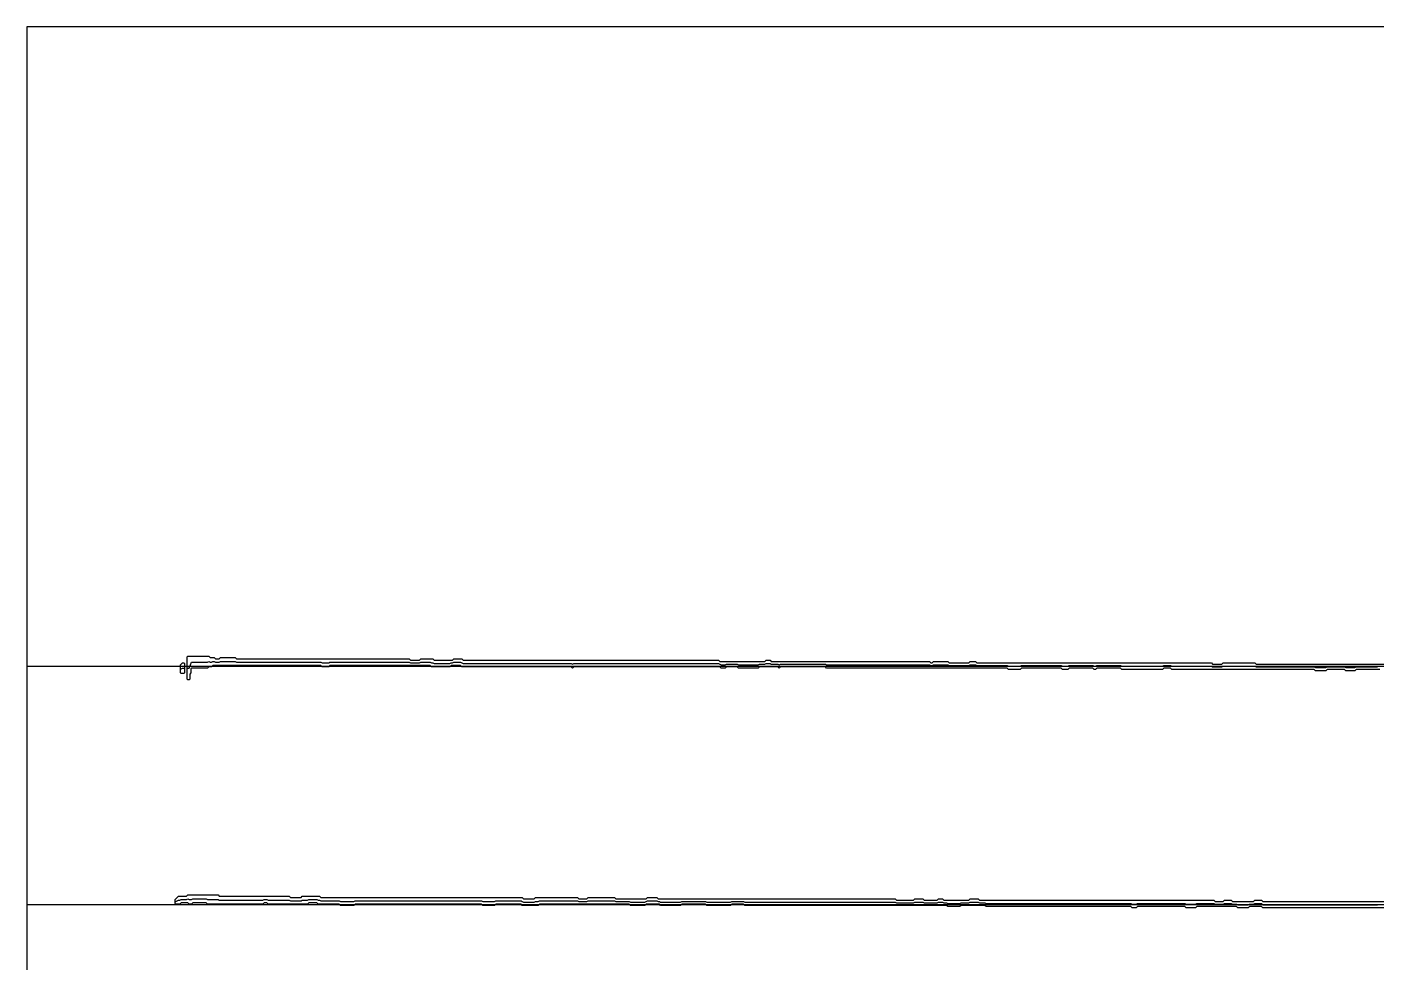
# Model space of a CAD drawing. Extents: x 0 to 57.2, y 0 to 39.6.
# Drawn here: x 0 to 28.58, y 19.8 to 39.6 of the extents above; entities that cross this region are included whole.
import ezdxf

# ---------------------------------------------------------------- set-up
doc = ezdxf.new("R2010")
doc.units = 13
for name, color, linetype in [('DESIGN_SCAN_PATH', 5, 'Continuous'), ('SEM_FRAME', 8, 'Continuous'), ('SEM_OBSERVED_CENTERLINES', 3, 'Continuous'), ('SEM_OBSERVED_CONTOURS', 2, 'Continuous')]:
    doc.layers.add(name, color=color, linetype=linetype)

msp = doc.modelspace()

# ---------------------------------------------------------------- linework, layer by layer
at = {"layer": 'DESIGN_SCAN_PATH'}
for points in [[(0, 26.06794), (50, 26.06794)], [(50, 21.01623), (0, 21.01623)]]:
    msp.add_lwpolyline(points, dxfattribs=at)
at = {"layer": 'SEM_FRAME'}
msp.add_lwpolyline([(0, 0), (57.15968, 0), (57.15968, 39.60429), (0, 39.60429)], close=True, dxfattribs=at)
at = {"layer": 'SEM_OBSERVED_CENTERLINES'}
for points in [[(3.26547, 26.01212), (3.29338, 26.026075), (3.32129, 26.026075)], [(3.40502, 26.026075), (3.43293, 26.026075), (3.46084, 26.09585), (3.48875, 26.15167), (3.51666, 26.15167), (3.54457, 26.15167), (3.57248, 26.15167), (3.60039, 26.15167), (3.6283, 26.15167), (3.65621, 26.15167), (3.68412, 26.15167), (3.71203, 26.15167), (3.73994, 26.15167), (3.76785, 26.15167), (3.79576, 26.15167), (3.82367, 26.15167), (3.85158, 26.165625), (3.87949, 26.15167), (3.9074, 26.15167), (3.93531, 26.165625), (3.96322, 26.165625), (3.99113, 26.15167), (4.01904, 26.15167), (4.04695, 26.15167), (4.07486, 26.15167), (4.10277, 26.165625), (4.13068, 26.165625), (4.15859, 26.165625), (4.1865, 26.165625), (4.21441, 26.165625), (4.24232, 26.165625), (4.27023, 26.165625), (4.29814, 26.165625), (4.32605, 26.165625), (4.35396, 26.165625), (4.38187, 26.165625), (4.40978, 26.165625), (4.43769, 26.15167), (4.4656, 26.15167), (4.49351, 26.15167), (4.52142, 26.15167), (4.54933, 26.15167), (4.57724, 26.15167), (4.60515, 26.15167), (4.63306, 26.15167), (4.66097, 26.15167), (4.68888, 26.15167), (4.71679, 26.15167), (4.7447, 26.15167), (4.77261, 26.15167), (4.80052, 26.15167), (4.82843, 26.15167), (4.85634, 26.15167), (4.88425, 26.15167), (4.91216, 26.15167), (4.94007, 26.15167), (4.96798, 26.15167), (4.99589, 26.15167), (5.0238, 26.15167), (5.05171, 26.15167), (5.07962, 26.15167), (5.10753, 26.15167), (5.13544, 26.15167), (5.16335, 26.15167), (5.19126, 26.15167), (5.21917, 26.15167), (5.24708, 26.15167), (5.27499, 26.15167), (5.3029, 26.15167), (5.33081, 26.15167), (5.35872, 26.15167), (5.38663, 26.15167), (5.41454, 26.15167), (5.44245, 26.15167), (5.47036, 26.15167), (5.49827, 26.15167), (5.52618, 26.15167), (5.55409, 26.15167), (5.582, 26.15167), (5.60991, 26.15167), (5.63782, 26.15167), (5.66573, 26.15167), (5.69364, 26.15167), (5.72155, 26.15167), (5.74946, 26.15167), (5.77737, 26.15167), (5.80528, 26.15167), (5.83319, 26.15167), (5.8611, 26.15167), (5.88901, 26.15167), (5.91692, 26.15167), (5.94483, 26.15167), (5.97274, 26.15167), (6.00065, 26.15167), (6.02856, 26.15167), (6.05647, 26.15167), (6.08438, 26.15167), (6.11229, 26.15167), (6.1402, 26.15167), (6.16811, 26.15167), (6.19602, 26.15167), (6.22393, 26.15167), (6.25184, 26.137715), (6.27975, 26.137715), (6.30766, 26.137715), (6.33557, 26.137715), (6.36348, 26.137715), (6.39139, 26.137715), (6.4193, 26.15167), (6.44721, 26.15167), (6.47512, 26.15167), (6.50303, 26.15167), (6.53094, 26.15167), (6.55885, 26.15167), (6.58676, 26.15167), (6.61467, 26.15167), (6.64258, 26.15167), (6.67049, 26.15167), (6.6984, 26.15167), (6.72631, 26.15167), (6.75422, 26.15167), (6.78213, 26.15167), (6.81004, 26.15167), (6.83795, 26.15167), (6.86586, 26.15167), (6.89377, 26.15167), (6.92168, 26.15167), (6.94959, 26.15167), (6.9775, 26.15167), (7.00541, 26.15167), (7.03332, 26.15167), (7.06123, 26.15167), (7.08914, 26.15167), (7.11705, 26.15167), (7.14496, 26.15167), (7.17287, 26.15167), (7.20078, 26.15167), (7.22869, 26.15167), (7.2566, 26.15167), (7.28451, 26.15167), (7.31242, 26.15167), (7.34033, 26.15167), (7.36824, 26.15167), (7.39615, 26.15167), (7.42406, 26.15167), (7.45197, 26.15167), (7.47988, 26.15167), (7.50779, 26.15167), (7.5357, 26.15167), (7.56361, 26.15167), (7.59152, 26.15167), (7.61943, 26.15167), (7.64734, 26.15167), (7.67525, 26.15167), (7.70316, 26.15167), (7.73107, 26.15167), (7.75898, 26.15167), (7.78689, 26.15167), (7.8148, 26.15167), (7.84271, 26.15167), (7.87062, 26.15167), (7.89853, 26.15167), (7.92644, 26.15167), (7.95435, 26.15167), (7.98226, 26.15167), (8.01017, 26.15167), (8.03808, 26.15167), (8.06599, 26.15167), (8.0939, 26.15167), (8.12181, 26.137715), (8.14972, 26.137715), (8.17763, 26.137715), (8.20554, 26.137715), (8.23345, 26.137715), (8.26136, 26.137715), (8.28927, 26.137715), (8.31718, 26.137715), (8.34509, 26.15167), (8.373, 26.15167), (8.40091, 26.15167), (8.42882, 26.15167), (8.45673, 26.15167), (8.48464, 26.15167), (8.51255, 26.15167), (8.54046, 26.15167), (8.56837, 26.137715), (8.59628, 26.137715), (8.62419, 26.12376), (8.6521, 26.12376), (8.68001, 26.12376), (8.70792, 26.12376), (8.73583, 26.12376), (8.76374, 26.12376), (8.79165, 26.12376), (8.81956, 26.12376), (8.84747, 26.12376), (8.87538, 26.12376), (8.90329, 26.12376), (8.9312, 26.12376), (8.95911, 26.12376), (8.98702, 26.137715), (9.01493, 26.137715), (9.04284, 26.15167), (9.07075, 26.15167), (9.09866, 26.15167), (9.12657, 26.15167), (9.15448, 26.15167), (9.18239, 26.15167), (9.2103, 26.137715), (9.23821, 26.12376), (9.26612, 26.12376), (9.29403, 26.12376), (9.32194, 26.12376), (9.34985, 26.12376), (9.37776, 26.12376), (9.40567, 26.12376), (9.43358, 26.12376), (9.46149, 26.12376), (9.4894, 26.12376), (9.51731, 26.12376), (9.54522, 26.12376), (9.57313, 26.12376), (9.60104, 26.12376), (9.62895, 26.12376), (9.65686, 26.12376), (9.68477, 26.12376), (9.71268, 26.12376), (9.74059, 26.12376), (9.7685, 26.12376), (9.79641, 26.12376), (9.82432, 26.12376), (9.85223, 26.12376), (9.88014, 26.12376), (9.90805, 26.12376), (9.93596, 26.12376), (9.96387, 26.12376), (9.99178, 26.12376), (10.01969, 26.12376), (10.0476, 26.12376), (10.07551, 26.12376), (10.10342, 26.12376), (10.13133, 26.12376), (10.15924, 26.12376), (10.18715, 26.12376), (10.21506, 26.12376), (10.24297, 26.12376), (10.27088, 26.12376), (10.29879, 26.12376), (10.3267, 26.12376), (10.35461, 26.12376), (10.38252, 26.12376), (10.41043, 26.12376), (10.43834, 26.12376), (10.46625, 26.12376), (10.49416, 26.12376), (10.52207, 26.12376), (10.54998, 26.12376), (10.57789, 26.12376), (10.6058, 26.12376), (10.63371, 26.12376), (10.66162, 26.12376), (10.68953, 26.12376), (10.71744, 26.12376), (10.74535, 26.12376), (10.77326, 26.12376), (10.80117, 26.12376), (10.82908, 26.12376), (10.85699, 26.12376), (10.8849, 26.12376), (10.91281, 26.12376), (10.94072, 26.12376), (10.96863, 26.12376), (10.99654, 26.12376), (11.02445, 26.12376), (11.05236, 26.12376), (11.08027, 26.12376), (11.10818, 26.12376), (11.13609, 26.12376), (11.164, 26.12376), (11.19191, 26.12376), (11.21982, 26.12376), (11.24773, 26.12376), (11.27564, 26.12376), (11.30355, 26.12376), (11.33146, 26.12376), (11.35937, 26.12376), (11.38728, 26.12376), (11.41519, 26.12376), (11.4431, 26.12376), (11.47101, 26.12376), (11.49892, 26.12376), (11.52683, 26.12376), (11.55474, 26.109805), (11.58265, 26.12376), (11.61056, 26.12376), (11.63847, 26.12376), (11.66638, 26.12376), (11.69429, 26.12376), (11.7222, 26.12376), (11.75011, 26.12376), (11.77802, 26.12376), (11.80593, 26.12376), (11.83384, 26.12376), (11.86175, 26.12376), (11.88966, 26.12376), (11.91757, 26.12376), (11.94548, 26.12376), (11.97339, 26.12376), (12.0013, 26.12376), (12.02921, 26.12376), (12.05712, 26.12376), (12.08503, 26.12376), (12.11294, 26.12376), (12.14085, 26.12376), (12.16876, 26.12376), (12.19667, 26.12376), (12.22458, 26.12376), (12.25249, 26.12376), (12.2804, 26.12376), (12.30831, 26.12376), (12.33622, 26.12376), (12.36413, 26.12376), (12.39204, 26.12376), (12.41995, 26.12376), (12.44786, 26.12376), (12.47577, 26.12376), (12.50368, 26.12376), (12.53159, 26.12376), (12.5595, 26.12376), (12.58741, 26.12376), (12.61532, 26.12376), (12.64323, 26.12376), (12.67114, 26.12376), (12.69905, 26.12376), (12.72696, 26.12376), (12.75487, 26.12376), (12.78278, 26.12376), (12.81069, 26.12376), (12.8386, 26.12376), (12.86651, 26.12376), (12.89442, 26.12376), (12.92233, 26.12376), (12.95024, 26.12376), (12.97815, 26.12376), (13.00606, 26.12376), (13.03397, 26.12376), (13.06188, 26.12376), (13.08979, 26.12376), (13.1177, 26.12376), (13.14561, 26.12376), (13.17352, 26.12376), (13.20143, 26.12376), (13.22934, 26.12376), (13.25725, 26.12376), (13.28516, 26.12376), (13.31307, 26.12376), (13.34098, 26.12376), (13.36889, 26.12376), (13.3968, 26.12376), (13.42471, 26.12376), (13.45262, 26.12376), (13.48053, 26.12376), (13.50844, 26.12376), (13.53635, 26.12376), (13.56426, 26.12376), (13.59217, 26.12376), (13.62008, 26.12376), (13.64799, 26.12376), (13.6759, 26.12376), (13.70381, 26.12376), (13.73172, 26.12376), (13.75963, 26.12376), (13.78754, 26.12376), (13.81545, 26.12376), (13.84336, 26.12376), (13.87127, 26.12376), (13.89918, 26.12376), (13.92709, 26.12376), (13.955, 26.12376), (13.98291, 26.12376), (14.01082, 26.12376), (14.03873, 26.12376), (14.06664, 26.12376), (14.09455, 26.12376), (14.12246, 26.12376), (14.15037, 26.12376), (14.17828, 26.12376), (14.20619, 26.12376), (14.2341, 26.12376), (14.26201, 26.12376), (14.28992, 26.12376), (14.31783, 26.12376), (14.34574, 26.12376), (14.37365, 26.12376), (14.40156, 26.12376), (14.42947, 26.12376), (14.45738, 26.12376), (14.48529, 26.12376), (14.5132, 26.12376), (14.54111, 26.12376), (14.56902, 26.12376), (14.59693, 26.12376), (14.62484, 26.12376), (14.65275, 26.12376), (14.68066, 26.109805), (14.70857, 26.09585), (14.73648, 26.09585), (14.76439, 26.09585), (14.7923, 26.09585), (14.82021, 26.109805), (14.84812, 26.109805), (14.87603, 26.109805), (14.90394, 26.109805), (14.93185, 26.109805), (14.95976, 26.109805), (14.98767, 26.109805), (15.01558, 26.109805), (15.04349, 26.109805), (15.0714, 26.09585), (15.09931, 26.09585), (15.12722, 26.09585), (15.15513, 26.09585), (15.18304, 26.09585), (15.21095, 26.09585), (15.23886, 26.09585), (15.26677, 26.09585), (15.29468, 26.09585), (15.32259, 26.09585), (15.3505, 26.09585), (15.37841, 26.09585), (15.40632, 26.09585), (15.43423, 26.09585), (15.46214, 26.09585), (15.49005, 26.09585), (15.51796, 26.109805), (15.54587, 26.109805), (15.57378, 26.109805), (15.60169, 26.109805), (15.6296, 26.109805), (15.65751, 26.12376), (15.68542, 26.12376), (15.71333, 26.12376), (15.74124, 26.12376), (15.76915, 26.109805), (15.79706, 26.109805), (15.82497, 26.109805), (15.85288, 26.109805), (15.88079, 26.109805), (15.9087, 26.109805), (15.93661, 26.09585), (15.96452, 26.109805), (15.99243, 26.109805), (16.02034, 26.109805), (16.04825, 26.109805), (16.07616, 26.109805), (16.10407, 26.109805), (16.13198, 26.109805), (16.15989, 26.109805), (16.1878, 26.109805), (16.21571, 26.109805), (16.24362, 26.109805), (16.27153, 26.109805), (16.29944, 26.109805), (16.32735, 26.109805), (16.35526, 26.109805), (16.38317, 26.109805), (16.41108, 26.109805), (16.43899, 26.109805), (16.4669, 26.109805), (16.49481, 26.109805), (16.52272, 26.109805), (16.55063, 26.109805), (16.57854, 26.109805), (16.60645, 26.109805), (16.63436, 26.109805), (16.66227, 26.109805), (16.69018, 26.109805), (16.71809, 26.109805), (16.746, 26.109805), (16.77391, 26.109805), (16.80182, 26.109805), (16.82973, 26.109805), (16.85764, 26.109805), (16.88555, 26.109805), (16.91346, 26.109805), (16.94137, 26.09585), (16.96928, 26.09585), (16.99719, 26.09585), (17.0251, 26.09585), (17.05301, 26.09585), (17.08092, 26.09585), (17.10883, 26.09585), (17.13674, 26.09585), (17.16465, 26.09585), (17.19256, 26.09585), (17.22047, 26.09585), (17.24838, 26.09585), (17.27629, 26.09585), (17.3042, 26.09585), (17.33211, 26.09585), (17.36002, 26.09585), (17.38793, 26.09585), (17.41584, 26.09585), (17.44375, 26.09585), (17.47166, 26.09585), (17.49957, 26.09585), (17.52748, 26.09585), (17.55539, 26.09585), (17.5833, 26.09585), (17.61121, 26.09585), (17.63912, 26.09585), (17.66703, 26.09585), (17.69494, 26.09585), (17.72285, 26.09585), (17.75076, 26.09585), (17.77867, 26.09585), (17.80658, 26.09585), (17.83449, 26.09585), (17.8624, 26.09585), (17.89031, 26.09585), (17.91822, 26.09585), (17.94613, 26.09585), (17.97404, 26.09585), (18.00195, 26.09585), (18.02986, 26.09585), (18.05777, 26.09585), (18.08568, 26.09585), (18.11359, 26.09585), (18.1415, 26.09585), (18.16941, 26.09585), (18.19732, 26.09585), (18.22523, 26.09585), (18.25314, 26.09585), (18.28105, 26.09585), (18.30896, 26.09585), (18.33687, 26.09585), (18.36478, 26.09585), (18.39269, 26.09585), (18.4206, 26.09585), (18.44851, 26.09585), (18.47642, 26.09585), (18.50433, 26.09585), (18.53224, 26.09585), (18.56015, 26.09585), (18.58806, 26.09585), (18.61597, 26.09585), (18.64388, 26.09585), (18.67179, 26.09585), (18.6997, 26.09585), (18.72761, 26.09585), (18.75552, 26.09585), (18.78343, 26.09585), (18.81134, 26.09585), (18.83925, 26.09585), (18.86716, 26.09585), (18.89507, 26.09585), (18.92298, 26.09585), (18.95089, 26.09585), (18.9788, 26.09585), (19.00671, 26.09585), (19.03462, 26.09585), (19.06253, 26.09585), (19.09044, 26.09585), (19.11835, 26.09585), (19.14626, 26.081895), (19.17417, 26.081895), (19.20208, 26.09585), (19.22999, 26.09585), (19.2579, 26.09585), (19.28581, 26.09585), (19.31372, 26.09585), (19.34163, 26.09585), (19.36954, 26.09585), (19.39745, 26.09585), (19.42536, 26.09585), (19.45327, 26.09585), (19.48118, 26.09585), (19.50909, 26.09585), (19.537, 26.081895), (19.56491, 26.081895), (19.59282, 26.081895), (19.62073, 26.081895), (19.64864, 26.081895), (19.67655, 26.081895), (19.70446, 26.081895), (19.73237, 26.081895), (19.76028, 26.081895), (19.78819, 26.081895), (19.8161, 26.081895), (19.84401, 26.081895), (19.87192, 26.081895), (19.89983, 26.081895), (19.92774, 26.081895), (19.95565, 26.081895), (19.98356, 26.09585), (20.01147, 26.09585), (20.03938, 26.09585), (20.06729, 26.09585), (20.0952, 26.09585), (20.12311, 26.081895), (20.15102, 26.081895), (20.17893, 26.081895), (20.20684, 26.081895), (20.23475, 26.081895), (20.26266, 26.081895), (20.29057, 26.081895), (20.31848, 26.081895), (20.34639, 26.081895), (20.3743, 26.081895), (20.40221, 26.081895), (20.43012, 26.081895), (20.45803, 26.081895), (20.48594, 26.081895), (20.51385, 26.081895), (20.54176, 26.081895), (20.56967, 26.081895), (20.59758, 26.081895), (20.62549, 26.081895), (20.6534, 26.081895), (20.68131, 26.081895), (20.70922, 26.081895), (20.73713, 26.081895), (20.76504, 26.081895), (20.79295, 26.06794), (20.82086, 26.06794), (20.84877, 26.06794), (20.87668, 26.06794), (20.90459, 26.06794), (20.9325, 26.06794), (20.96041, 26.06794), (20.98832, 26.06794), (21.01623, 26.06794), (21.04414, 26.06794), (21.07205, 26.081895), (21.09996, 26.081895), (21.12787, 26.081895), (21.15578, 26.081895), (21.18369, 26.081895), (21.2116, 26.081895), (21.23951, 26.081895), (21.26742, 26.081895), (21.29533, 26.081895), (21.32324, 26.081895), (21.35115, 26.081895), (21.37906, 26.081895), (21.40697, 26.081895), (21.43488, 26.081895), (21.46279, 26.081895), (21.4907, 26.081895), (21.51861, 26.081895), (21.54652, 26.081895), (21.57443, 26.081895), (21.60234, 26.081895), (21.63025, 26.081895), (21.65816, 26.081895), (21.68607, 26.081895), (21.71398, 26.081895), (21.74189, 26.081895), (21.7698, 26.081895), (21.79771, 26.081895), (21.82562, 26.081895), (21.85353, 26.081895), (21.88144, 26.081895), (21.90935, 26.081895), (21.93726, 26.06794), (21.96517, 26.06794), (21.99308, 26.06794), (22.02099, 26.06794), (22.0489, 26.06794), (22.07681, 26.081895), (22.10472, 26.081895), (22.13263, 26.081895), (22.16054, 26.081895), (22.18845, 26.081895), (22.21636, 26.081895), (22.24427, 26.081895), (22.27218, 26.081895), (22.30009, 26.081895), (22.328, 26.081895), (22.35591, 26.081895), (22.38382, 26.081895), (22.41173, 26.081895), (22.43964, 26.081895), (22.46755, 26.081895), (22.49546, 26.081895), (22.52337, 26.081895), (22.55128, 26.081895), (22.57919, 26.081895), (22.6071, 26.06794), (22.63501, 26.06794), (22.66292, 26.081895), (22.69083, 26.081895), (22.71874, 26.081895), (22.74665, 26.081895), (22.77456, 26.081895), (22.80247, 26.081895), (22.83038, 26.081895), (22.85829, 26.081895), (22.8862, 26.081895), (22.91411, 26.081895), (22.94202, 26.081895), (22.96993, 26.081895), (22.99784, 26.081895), (23.02575, 26.081895), (23.05366, 26.081895), (23.08157, 26.081895), (23.10948, 26.081895), (23.13739, 26.081895), (23.1653, 26.081895), (23.19321, 26.06794), (23.22112, 26.06794), (23.24903, 26.06794), (23.27694, 26.06794), (23.30485, 26.06794), (23.33276, 26.06794), (23.36067, 26.06794), (23.38858, 26.06794), (23.41649, 26.06794), (23.4444, 26.06794), (23.47231, 26.06794), (23.50022, 26.06794), (23.52813, 26.06794), (23.55604, 26.06794), (23.58395, 26.06794), (23.61186, 26.06794), (23.63977, 26.06794), (23.66768, 26.06794), (23.69559, 26.06794), (23.7235, 26.06794), (23.75141, 26.06794), (23.77932, 26.06794), (23.80723, 26.06794), (23.83514, 26.06794), (23.86305, 26.06794), (23.89096, 26.06794), (23.91887, 26.06794), (23.94678, 26.06794), (23.97469, 26.06794), (24.0026, 26.06794), (24.03051, 26.06794), (24.05842, 26.06794), (24.08633, 26.081895), (24.11424, 26.081895), (24.14215, 26.081895), (24.17006, 26.081895), (24.19797, 26.081895), (24.22588, 26.081895), (24.25379, 26.06794), (24.2817, 26.06794), (24.30961, 26.06794), (24.33752, 26.06794), (24.36543, 26.06794), (24.39334, 26.06794), (24.42125, 26.06794), (24.44916, 26.06794), (24.47707, 26.06794), (24.50498, 26.06794), (24.53289, 26.06794), (24.5608, 26.06794), (24.58871, 26.06794), (24.61662, 26.06794), (24.64453, 26.06794), (24.67244, 26.06794), (24.70035, 26.06794), (24.72826, 26.06794), (24.75617, 26.06794), (24.78408, 26.06794), (24.81199, 26.06794), (24.8399, 26.06794), (24.86781, 26.06794), (24.89572, 26.06794), (24.92363, 26.06794), (24.95154, 26.06794), (24.97945, 26.06794), (25.00736, 26.06794), (25.03527, 26.06794), (25.06318, 26.06794), (25.09109, 26.06794), (25.119, 26.053985), (25.14691, 26.053985), (25.17482, 26.053985), (25.20273, 26.053985), (25.23064, 26.053985), (25.25855, 26.053985), (25.28646, 26.053985), (25.31437, 26.053985), (25.34228, 26.06794), (25.37019, 26.06794), (25.3981, 26.06794), (25.42601, 26.06794), (25.45392, 26.06794), (25.48183, 26.06794), (25.50974, 26.06794), (25.53765, 26.06794), (25.56556, 26.06794), (25.59347, 26.06794), (25.62138, 26.06794), (25.64929, 26.06794), (25.6772, 26.06794), (25.70511, 26.06794), (25.73302, 26.06794), (25.76093, 26.06794), (25.78884, 26.06794), (25.81675, 26.06794), (25.84466, 26.06794), (25.87257, 26.06794), (25.90048, 26.06794), (25.92839, 26.06794), (25.9563, 26.06794), (25.98421, 26.06794), (26.01212, 26.06794), (26.04003, 26.053985), (26.06794, 26.053985), (26.09585, 26.053985), (26.12376, 26.053985), (26.15167, 26.053985), (26.17958, 26.053985), (26.20749, 26.053985), (26.2354, 26.053985), (26.26331, 26.053985), (26.29122, 26.053985), (26.31913, 26.053985), (26.34704, 26.053985), (26.37495, 26.053985), (26.40286, 26.053985), (26.43077, 26.053985), (26.45868, 26.053985), (26.48659, 26.053985), (26.5145, 26.053985), (26.54241, 26.053985), (26.57032, 26.053985), (26.59823, 26.053985), (26.62614, 26.053985), (26.65405, 26.053985), (26.68196, 26.053985), (26.70987, 26.053985), (26.73778, 26.053985), (26.76569, 26.053985), (26.7936, 26.053985), (26.82151, 26.053985), (26.84942, 26.053985), (26.87733, 26.053985), (26.90524, 26.053985), (26.93315, 26.053985), (26.96106, 26.053985), (26.98897, 26.053985), (27.01688, 26.053985), (27.04479, 26.053985), (27.0727, 26.053985), (27.10061, 26.053985), (27.12852, 26.053985), (27.15643, 26.053985), (27.18434, 26.053985), (27.21225, 26.053985), (27.24016, 26.053985), (27.26807, 26.053985), (27.29598, 26.04003), (27.32389, 26.04003), (27.3518, 26.04003), (27.37971, 26.04003), (27.40762, 26.04003), (27.43553, 26.04003), (27.46344, 26.04003), (27.49135, 26.04003), (27.51926, 26.04003), (27.54717, 26.053985), (27.57508, 26.053985), (27.60299, 26.053985), (27.6309, 26.053985), (27.65881, 26.053985), (27.68672, 26.053985), (27.71463, 26.053985), (27.74254, 26.053985), (27.77045, 26.053985), (27.79836, 26.053985), (27.82627, 26.053985), (27.85418, 26.053985), (27.88209, 26.053985), (27.91, 26.053985), (27.93791, 26.04003), (27.96582, 26.04003), (27.99373, 26.04003), (28.02164, 26.04003), (28.04955, 26.04003), (28.07746, 26.04003), (28.10537, 26.04003), (28.13328, 26.04003), (28.16119, 26.053985), (28.1891, 26.053985), (28.21701, 26.053985), (28.24492, 26.053985), (28.27283, 26.053985), (28.30074, 26.053985), (28.32865, 26.053985), (28.35656, 26.053985), (28.38447, 26.053985), (28.41238, 26.053985), (28.44029, 26.053985), (28.4682, 26.053985), (28.49611, 26.053985), (28.52402, 26.053985), (28.55193, 26.053985), (28.57984, 26.053985), (28.60775, 26.053985)], [(3.15383, 21.086005), (3.18174, 21.09996), (3.20965, 21.113915), (3.23756, 21.113915), (3.26547, 21.12787), (3.29338, 21.12787), (3.32129, 21.12787), (3.3492, 21.12787), (3.37711, 21.12787), (3.40502, 21.141825), (3.43293, 21.12787), (3.46084, 21.12787), (3.48875, 21.12787), (3.51666, 21.141825), (3.54457, 21.141825), (3.57248, 21.141825), (3.60039, 21.141825), (3.6283, 21.141825), (3.65621, 21.141825), (3.68412, 21.141825), (3.71203, 21.141825), (3.73994, 21.141825), (3.76785, 21.141825), (3.79576, 21.141825), (3.82367, 21.12787), (3.85158, 21.12787), (3.87949, 21.12787), (3.9074, 21.12787), (3.93531, 21.12787), (3.96322, 21.12787), (3.99113, 21.12787), (4.01904, 21.12787), (4.04695, 21.12787), (4.07486, 21.113915), (4.10277, 21.113915), (4.13068, 21.113915), (4.15859, 21.113915), (4.1865, 21.113915), (4.21441, 21.113915), (4.24232, 21.113915), (4.27023, 21.113915), (4.29814, 21.113915), (4.32605, 21.113915), (4.35396, 21.113915), (4.38187, 21.113915), (4.40978, 21.113915), (4.43769, 21.113915), (4.4656, 21.113915), (4.49351, 21.113915), (4.52142, 21.113915), (4.54933, 21.113915), (4.57724, 21.113915), (4.60515, 21.113915), (4.63306, 21.113915), (4.66097, 21.113915), (4.68888, 21.113915), (4.71679, 21.113915), (4.7447, 21.113915), (4.77261, 21.113915), (4.80052, 21.113915), (4.82843, 21.113915), (4.85634, 21.113915), (4.88425, 21.113915), (4.91216, 21.113915), (4.94007, 21.113915), (4.96798, 21.113915), (4.99589, 21.113915), (5.0238, 21.12787), (5.05171, 21.12787), (5.07962, 21.12787), (5.10753, 21.113915), (5.13544, 21.113915), (5.16335, 21.113915), (5.19126, 21.113915), (5.21917, 21.113915), (5.24708, 21.113915), (5.27499, 21.113915), (5.3029, 21.113915), (5.33081, 21.113915), (5.35872, 21.113915), (5.38663, 21.113915), (5.41454, 21.113915), (5.44245, 21.113915), (5.47036, 21.113915), (5.49827, 21.113915), (5.52618, 21.113915), (5.55409, 21.113915), (5.582, 21.09996), (5.60991, 21.09996), (5.63782, 21.09996), (5.66573, 21.09996), (5.69364, 21.09996), (5.72155, 21.09996), (5.74946, 21.09996), (5.77737, 21.09996), (5.80528, 21.09996), (5.83319, 21.113915), (5.8611, 21.113915), (5.88901, 21.113915), (5.91692, 21.113915), (5.94483, 21.113915), (5.97274, 21.12787), (6.00065, 21.12787), (6.02856, 21.12787), (6.05647, 21.12787), (6.08438, 21.12787), (6.11229, 21.12787), (6.1402, 21.12787), (6.16811, 21.113915), (6.19602, 21.113915), (6.22393, 21.09996), (6.25184, 21.09996), (6.27975, 21.09996), (6.30766, 21.09996), (6.33557, 21.09996), (6.36348, 21.09996), (6.39139, 21.09996), (6.4193, 21.09996), (6.44721, 21.09996), (6.47512, 21.09996), (6.50303, 21.09996), (6.53094, 21.09996), (6.55885, 21.09996), (6.58676, 21.09996), (6.61467, 21.09996), (6.64258, 21.086005), (6.67049, 21.086005), (6.6984, 21.086005), (6.72631, 21.086005), (6.75422, 21.086005), (6.78213, 21.086005), (6.81004, 21.086005), (6.83795, 21.086005), (6.86586, 21.086005), (6.89377, 21.086005), (6.92168, 21.086005), (6.94959, 21.09996), (6.9775, 21.09996), (7.00541, 21.09996), (7.03332, 21.09996), (7.06123, 21.09996), (7.08914, 21.09996), (7.11705, 21.09996), (7.14496, 21.09996), (7.17287, 21.09996), (7.20078, 21.09996), (7.22869, 21.09996), (7.2566, 21.09996), (7.28451, 21.09996), (7.31242, 21.09996), (7.34033, 21.09996), (7.36824, 21.09996), (7.39615, 21.09996), (7.42406, 21.09996), (7.45197, 21.09996), (7.47988, 21.09996), (7.50779, 21.09996), (7.5357, 21.09996), (7.56361, 21.09996), (7.59152, 21.09996), (7.61943, 21.09996), (7.64734, 21.09996), (7.67525, 21.09996), (7.70316, 21.09996), (7.73107, 21.09996), (7.75898, 21.09996), (7.78689, 21.09996), (7.8148, 21.09996), (7.84271, 21.09996), (7.87062, 21.09996), (7.89853, 21.09996), (7.92644, 21.09996), (7.95435, 21.09996), (7.98226, 21.09996), (8.01017, 21.09996), (8.03808, 21.09996), (8.06599, 21.09996), (8.0939, 21.09996), (8.12181, 21.09996), (8.14972, 21.09996), (8.17763, 21.09996), (8.20554, 21.09996), (8.23345, 21.09996), (8.26136, 21.09996), (8.28927, 21.09996), (8.31718, 21.09996), (8.34509, 21.09996), (8.373, 21.09996), (8.40091, 21.09996), (8.42882, 21.09996), (8.45673, 21.09996), (8.48464, 21.09996), (8.51255, 21.09996), (8.54046, 21.09996), (8.56837, 21.09996), (8.59628, 21.09996), (8.62419, 21.09996), (8.6521, 21.09996), (8.68001, 21.09996), (8.70792, 21.09996), (8.73583, 21.09996), (8.76374, 21.09996), (8.79165, 21.09996), (8.81956, 21.09996), (8.84747, 21.09996), (8.87538, 21.09996), (8.90329, 21.09996), (8.9312, 21.09996), (8.95911, 21.09996), (8.98702, 21.09996), (9.01493, 21.09996), (9.04284, 21.09996), (9.07075, 21.09996), (9.09866, 21.09996), (9.12657, 21.09996), (9.15448, 21.09996), (9.18239, 21.09996), (9.2103, 21.09996), (9.23821, 21.09996), (9.26612, 21.09996), (9.29403, 21.09996), (9.32194, 21.09996), (9.34985, 21.09996), (9.37776, 21.09996), (9.40567, 21.09996), (9.43358, 21.09996), (9.46149, 21.09996), (9.4894, 21.09996), (9.51731, 21.09996), (9.54522, 21.09996), (9.57313, 21.09996), (9.60104, 21.09996), (9.62895, 21.09996), (9.65686, 21.086005), (9.68477, 21.086005), (9.71268, 21.086005), (9.74059, 21.086005), (9.7685, 21.086005), (9.79641, 21.086005), (9.82432, 21.086005), (9.85223, 21.086005), (9.88014, 21.086005), (9.90805, 21.086005), (9.93596, 21.09996), (9.96387, 21.09996), (9.99178, 21.09996), (10.01969, 21.09996), (10.0476, 21.09996), (10.07551, 21.09996), (10.10342, 21.09996), (10.13133, 21.09996), (10.15924, 21.09996), (10.18715, 21.09996), (10.21506, 21.09996), (10.24297, 21.09996), (10.27088, 21.09996), (10.29879, 21.09996), (10.3267, 21.09996), (10.35461, 21.09996), (10.38252, 21.09996), (10.41043, 21.09996), (10.43834, 21.09996), (10.46625, 21.09996), (10.49416, 21.086005), (10.52207, 21.07205), (10.54998, 21.07205), (10.57789, 21.07205), (10.6058, 21.07205), (10.63371, 21.07205), (10.66162, 21.07205), (10.68953, 21.07205), (10.71744, 21.07205), (10.74535, 21.07205), (10.77326, 21.086005), (10.80117, 21.086005), (10.82908, 21.086005), (10.85699, 21.09996), (10.8849, 21.09996), (10.91281, 21.09996), (10.94072, 21.09996), (10.96863, 21.09996), (10.99654, 21.09996), (11.02445, 21.09996), (11.05236, 21.09996), (11.08027, 21.09996), (11.10818, 21.09996), (11.13609, 21.09996), (11.164, 21.09996), (11.19191, 21.09996), (11.21982, 21.09996), (11.24773, 21.09996), (11.27564, 21.09996), (11.30355, 21.09996), (11.33146, 21.09996), (11.35937, 21.09996), (11.38728, 21.09996), (11.41519, 21.09996), (11.4431, 21.09996), (11.47101, 21.09996), (11.49892, 21.09996), (11.52683, 21.09996), (11.55474, 21.09996), (11.58265, 21.09996), (11.61056, 21.09996), (11.63847, 21.09996), (11.66638, 21.09996), (11.69429, 21.086005), (11.7222, 21.086005), (11.75011, 21.086005), (11.77802, 21.086005), (11.80593, 21.086005), (11.83384, 21.086005), (11.86175, 21.086005), (11.88966, 21.09996), (11.91757, 21.09996), (11.94548, 21.09996), (11.97339, 21.09996), (12.0013, 21.09996), (12.02921, 21.09996), (12.05712, 21.09996), (12.08503, 21.09996), (12.11294, 21.09996), (12.14085, 21.09996), (12.16876, 21.09996), (12.19667, 21.09996), (12.22458, 21.09996), (12.25249, 21.09996), (12.2804, 21.09996), (12.30831, 21.09996), (12.33622, 21.09996), (12.36413, 21.09996), (12.39204, 21.09996), (12.41995, 21.09996), (12.44786, 21.09996), (12.47577, 21.086005), (12.50368, 21.086005), (12.53159, 21.086005), (12.5595, 21.086005), (12.58741, 21.086005), (12.61532, 21.086005), (12.64323, 21.086005), (12.67114, 21.086005), (12.69905, 21.086005), (12.72696, 21.086005), (12.75487, 21.086005), (12.78278, 21.07205), (12.81069, 21.07205), (12.8386, 21.07205), (12.86651, 21.07205), (12.89442, 21.07205), (12.92233, 21.07205), (12.95024, 21.07205), (12.97815, 21.07205), (13.00606, 21.07205), (13.03397, 21.07205), (13.06188, 21.07205), (13.08979, 21.07205), (13.1177, 21.086005), (13.14561, 21.09996), (13.17352, 21.09996), (13.20143, 21.09996), (13.22934, 21.09996), (13.25725, 21.09996), (13.28516, 21.09996), (13.31307, 21.09996), (13.34098, 21.09996), (13.36889, 21.086005), (13.3968, 21.086005), (13.42471, 21.07205), (13.45262, 21.07205), (13.48053, 21.07205), (13.50844, 21.07205), (13.53635, 21.07205), (13.56426, 21.07205), (13.59217, 21.07205), (13.62008, 21.07205), (13.64799, 21.07205), (13.6759, 21.07205), (13.70381, 21.07205), (13.73172, 21.07205), (13.75963, 21.07205), (13.78754, 21.07205), (13.81545, 21.07205), (13.84336, 21.07205), (13.87127, 21.086005), (13.89918, 21.086005), (13.92709, 21.086005), (13.955, 21.086005), (13.98291, 21.086005), (14.01082, 21.086005), (14.03873, 21.086005), (14.06664, 21.086005), (14.09455, 21.086005), (14.12246, 21.086005), (14.15037, 21.086005), (14.17828, 21.086005), (14.20619, 21.086005), (14.2341, 21.086005), (14.26201, 21.086005), (14.28992, 21.086005), (14.31783, 21.086005), (14.34574, 21.086005), (14.37365, 21.086005), (14.40156, 21.07205), (14.42947, 21.07205), (14.45738, 21.07205), (14.48529, 21.07205), (14.5132, 21.07205), (14.54111, 21.07205), (14.56902, 21.07205), (14.59693, 21.07205), (14.62484, 21.07205), (14.65275, 21.07205), (14.68066, 21.07205), (14.70857, 21.07205), (14.73648, 21.07205), (14.76439, 21.07205), (14.7923, 21.07205), (14.82021, 21.07205), (14.84812, 21.07205), (14.87603, 21.07205), (14.90394, 21.07205), (14.93185, 21.086005), (14.95976, 21.086005), (14.98767, 21.086005), (15.01558, 21.086005), (15.04349, 21.086005), (15.0714, 21.086005), (15.09931, 21.086005), (15.12722, 21.086005), (15.15513, 21.086005), (15.18304, 21.086005), (15.21095, 21.07205), (15.23886, 21.07205), (15.26677, 21.07205), (15.29468, 21.07205), (15.32259, 21.07205), (15.3505, 21.07205), (15.37841, 21.07205), (15.40632, 21.07205), (15.43423, 21.07205), (15.46214, 21.07205), (15.49005, 21.07205), (15.51796, 21.07205), (15.54587, 21.07205), (15.57378, 21.07205), (15.60169, 21.07205), (15.6296, 21.07205), (15.65751, 21.07205), (15.68542, 21.07205), (15.71333, 21.07205), (15.74124, 21.07205), (15.76915, 21.07205), (15.79706, 21.07205), (15.82497, 21.07205), (15.85288, 21.07205), (15.88079, 21.07205), (15.9087, 21.07205), (15.93661, 21.07205), (15.96452, 21.07205), (15.99243, 21.07205), (16.02034, 21.07205), (16.04825, 21.07205), (16.07616, 21.07205), (16.10407, 21.07205), (16.13198, 21.07205), (16.15989, 21.07205), (16.1878, 21.07205), (16.21571, 21.07205), (16.24362, 21.07205), (16.27153, 21.07205), (16.29944, 21.07205), (16.32735, 21.07205), (16.35526, 21.07205), (16.38317, 21.07205), (16.41108, 21.07205), (16.43899, 21.07205), (16.4669, 21.07205), (16.49481, 21.07205), (16.52272, 21.07205), (16.55063, 21.07205), (16.57854, 21.07205), (16.60645, 21.07205), (16.63436, 21.07205), (16.66227, 21.07205), (16.69018, 21.07205), (16.71809, 21.07205), (16.746, 21.07205), (16.77391, 21.07205), (16.80182, 21.07205), (16.82973, 21.07205), (16.85764, 21.07205), (16.88555, 21.07205), (16.91346, 21.07205), (16.94137, 21.07205), (16.96928, 21.07205), (16.99719, 21.07205), (17.0251, 21.07205), (17.05301, 21.07205), (17.08092, 21.07205), (17.10883, 21.07205), (17.13674, 21.07205), (17.16465, 21.07205), (17.19256, 21.07205), (17.22047, 21.07205), (17.24838, 21.07205), (17.27629, 21.07205), (17.3042, 21.07205), (17.33211, 21.07205), (17.36002, 21.07205), (17.38793, 21.07205), (17.41584, 21.07205), (17.44375, 21.07205), (17.47166, 21.07205), (17.49957, 21.07205), (17.52748, 21.07205), (17.55539, 21.07205), (17.5833, 21.07205), (17.61121, 21.07205), (17.63912, 21.07205), (17.66703, 21.07205), (17.69494, 21.07205), (17.72285, 21.07205), (17.75076, 21.07205), (17.77867, 21.07205), (17.80658, 21.07205), (17.83449, 21.07205), (17.8624, 21.07205), (17.89031, 21.07205), (17.91822, 21.07205), (17.94613, 21.07205), (17.97404, 21.07205), (18.00195, 21.07205), (18.02986, 21.07205), (18.05777, 21.07205), (18.08568, 21.07205), (18.11359, 21.07205), (18.1415, 21.07205), (18.16941, 21.07205), (18.19732, 21.07205), (18.22523, 21.07205), (18.25314, 21.07205), (18.28105, 21.07205), (18.30896, 21.07205), (18.33687, 21.07205), (18.36478, 21.07205), (18.39269, 21.07205), (18.4206, 21.058095), (18.44851, 21.058095), (18.47642, 21.058095), (18.50433, 21.058095), (18.53224, 21.058095), (18.56015, 21.058095), (18.58806, 21.058095), (18.61597, 21.058095), (18.64388, 21.058095), (18.67179, 21.058095), (18.6997, 21.058095), (18.72761, 21.058095), (18.75552, 21.058095), (18.78343, 21.058095), (18.81134, 21.07205), (18.83925, 21.07205), (18.86716, 21.07205), (18.89507, 21.07205), (18.92298, 21.07205), (18.95089, 21.07205), (18.9788, 21.07205), (19.00671, 21.058095), (19.03462, 21.058095), (19.06253, 21.058095), (19.09044, 21.058095), (19.11835, 21.058095), (19.14626, 21.058095), (19.17417, 21.058095), (19.20208, 21.058095), (19.22999, 21.058095), (19.2579, 21.058095), (19.28581, 21.058095), (19.31372, 21.07205), (19.34163, 21.07205), (19.36954, 21.07205), (19.39745, 21.07205), (19.42536, 21.058095), (19.45327, 21.058095), (19.48118, 21.058095), (19.50909, 21.04414), (19.537, 21.04414), (19.56491, 21.04414), (19.59282, 21.04414), (19.62073, 21.04414), (19.64864, 21.04414), (19.67655, 21.04414), (19.70446, 21.04414), (19.73237, 21.04414), (19.76028, 21.04414), (19.78819, 21.058095), (19.8161, 21.058095), (19.84401, 21.058095), (19.87192, 21.058095), (19.89983, 21.058095), (19.92774, 21.058095), (19.95565, 21.058095), (19.98356, 21.07205), (20.01147, 21.07205), (20.03938, 21.07205), (20.06729, 21.07205), (20.0952, 21.07205), (20.12311, 21.07205), (20.15102, 21.07205), (20.17893, 21.058095), (20.20684, 21.058095), (20.23475, 21.058095), (20.26266, 21.058095), (20.29057, 21.058095), (20.31848, 21.04414), (20.34639, 21.04414), (20.3743, 21.04414), (20.40221, 21.04414), (20.43012, 21.04414), (20.45803, 21.04414), (20.48594, 21.04414), (20.51385, 21.04414), (20.54176, 21.04414), (20.56967, 21.04414), (20.59758, 21.04414), (20.62549, 21.04414), (20.6534, 21.04414), (20.68131, 21.04414), (20.70922, 21.04414), (20.73713, 21.04414), (20.76504, 21.04414), (20.79295, 21.04414), (20.82086, 21.04414), (20.84877, 21.04414), (20.87668, 21.04414), (20.90459, 21.04414), (20.9325, 21.04414), (20.96041, 21.04414), (20.98832, 21.04414), (21.01623, 21.04414), (21.04414, 21.04414), (21.07205, 21.04414), (21.09996, 21.04414), (21.12787, 21.04414), (21.15578, 21.04414), (21.18369, 21.04414), (21.2116, 21.04414), (21.23951, 21.04414), (21.26742, 21.04414), (21.29533, 21.04414), (21.32324, 21.04414), (21.35115, 21.04414), (21.37906, 21.04414), (21.40697, 21.04414), (21.43488, 21.04414), (21.46279, 21.04414), (21.4907, 21.04414), (21.51861, 21.04414), (21.54652, 21.04414), (21.57443, 21.04414), (21.60234, 21.04414), (21.63025, 21.04414), (21.65816, 21.04414), (21.68607, 21.04414), (21.71398, 21.04414), (21.74189, 21.04414), (21.7698, 21.04414), (21.79771, 21.04414), (21.82562, 21.04414), (21.85353, 21.04414), (21.88144, 21.04414), (21.90935, 21.04414), (21.93726, 21.04414), (21.96517, 21.04414), (21.99308, 21.04414), (22.02099, 21.04414), (22.0489, 21.04414), (22.07681, 21.04414), (22.10472, 21.04414), (22.13263, 21.04414), (22.16054, 21.04414), (22.18845, 21.04414), (22.21636, 21.04414), (22.24427, 21.04414), (22.27218, 21.04414), (22.30009, 21.04414), (22.328, 21.04414), (22.35591, 21.04414), (22.38382, 21.04414), (22.41173, 21.04414), (22.43964, 21.04414), (22.46755, 21.04414), (22.49546, 21.04414), (22.52337, 21.04414), (22.55128, 21.04414), (22.57919, 21.04414), (22.6071, 21.04414), (22.63501, 21.04414), (22.66292, 21.04414), (22.69083, 21.04414), (22.71874, 21.04414), (22.74665, 21.04414), (22.77456, 21.04414), (22.80247, 21.04414), (22.83038, 21.04414), (22.85829, 21.04414), (22.8862, 21.04414), (22.91411, 21.04414), (22.94202, 21.04414), (22.96993, 21.04414), (22.99784, 21.04414), (23.02575, 21.04414), (23.05366, 21.04414), (23.08157, 21.04414), (23.10948, 21.04414), (23.13739, 21.04414), (23.1653, 21.04414), (23.19321, 21.04414), (23.22112, 21.04414), (23.24903, 21.04414), (23.27694, 21.04414), (23.30485, 21.04414), (23.33276, 21.04414), (23.36067, 21.04414), (23.38858, 21.04414), (23.41649, 21.030185), (23.4444, 21.030185), (23.47231, 21.030185), (23.50022, 21.030185), (23.52813, 21.04414), (23.55604, 21.04414), (23.58395, 21.04414), (23.61186, 21.04414), (23.63977, 21.04414), (23.66768, 21.04414), (23.69559, 21.04414), (23.7235, 21.04414), (23.75141, 21.04414), (23.77932, 21.04414), (23.80723, 21.04414), (23.83514, 21.04414), (23.86305, 21.04414), (23.89096, 21.04414), (23.91887, 21.04414), (23.94678, 21.04414), (23.97469, 21.04414), (24.0026, 21.04414), (24.03051, 21.04414), (24.05842, 21.04414), (24.08633, 21.04414), (24.11424, 21.04414), (24.14215, 21.04414), (24.17006, 21.04414), (24.19797, 21.04414), (24.22588, 21.04414), (24.25379, 21.04414), (24.2817, 21.04414), (24.30961, 21.04414), (24.33752, 21.04414), (24.36543, 21.04414), (24.39334, 21.04414), (24.42125, 21.04414), (24.44916, 21.04414), (24.47707, 21.04414), (24.50498, 21.04414), (24.53289, 21.04414), (24.5608, 21.030185), (24.58871, 21.030185), (24.61662, 21.030185), (24.64453, 21.030185), (24.67244, 21.030185), (24.70035, 21.030185), (24.72826, 21.030185), (24.75617, 21.030185), (24.78408, 21.04414), (24.81199, 21.04414), (24.8399, 21.04414), (24.86781, 21.04414), (24.89572, 21.04414), (24.92363, 21.04414), (24.95154, 21.04414), (24.97945, 21.04414), (25.00736, 21.04414), (25.03527, 21.04414), (25.06318, 21.04414), (25.09109, 21.04414), (25.119, 21.04414), (25.14691, 21.04414), (25.17482, 21.030185), (25.20273, 21.030185), (25.23064, 21.030185), (25.25855, 21.030185), (25.28646, 21.030185), (25.31437, 21.030185), (25.34228, 21.030185), (25.37019, 21.04414), (25.3981, 21.04414), (25.42601, 21.04414), (25.45392, 21.04414), (25.48183, 21.04414), (25.50974, 21.04414), (25.53765, 21.030185), (25.56556, 21.030185), (25.59347, 21.030185), (25.62138, 21.030185), (25.64929, 21.01623), (25.6772, 21.01623), (25.70511, 21.01623), (25.73302, 21.01623), (25.76093, 21.01623), (25.78884, 21.01623), (25.81675, 21.01623), (25.84466, 21.01623), (25.87257, 21.01623), (25.90048, 21.030185), (25.92839, 21.030185), (25.9563, 21.030185), (25.98421, 21.030185), (26.01212, 21.04414), (26.04003, 21.04414), (26.06794, 21.04414), (26.09585, 21.04414), (26.12376, 21.04414), (26.15167, 21.04414), (26.17958, 21.01623), (26.20749, 21.01623), (26.2354, 21.01623), (26.26331, 21.01623), (26.29122, 21.01623), (26.31913, 21.01623), (26.34704, 21.01623), (26.37495, 21.01623), (26.40286, 21.01623), (26.43077, 21.01623), (26.45868, 21.01623), (26.48659, 21.01623), (26.5145, 21.01623), (26.54241, 21.01623), (26.57032, 21.01623), (26.59823, 21.01623), (26.62614, 21.01623), (26.65405, 21.01623), (26.68196, 21.01623), (26.70987, 21.01623), (26.73778, 21.01623), (26.76569, 21.01623), (26.7936, 21.01623), (26.82151, 21.01623), (26.84942, 21.01623), (26.87733, 21.01623), (26.90524, 21.01623), (26.93315, 21.01623), (26.96106, 21.01623), (26.98897, 21.01623), (27.01688, 21.01623), (27.04479, 21.01623), (27.0727, 21.01623), (27.10061, 21.01623), (27.12852, 21.01623), (27.15643, 21.01623), (27.18434, 21.01623), (27.21225, 21.01623), (27.24016, 21.01623), (27.26807, 21.01623), (27.29598, 21.01623), (27.32389, 21.01623), (27.3518, 21.01623), (27.37971, 21.01623), (27.40762, 21.01623), (27.43553, 21.01623), (27.46344, 21.01623), (27.49135, 21.01623), (27.51926, 21.01623), (27.54717, 21.01623), (27.57508, 21.01623), (27.60299, 21.01623), (27.6309, 21.01623), (27.65881, 21.01623), (27.68672, 21.01623), (27.71463, 21.01623), (27.74254, 21.01623), (27.77045, 21.01623), (27.79836, 21.01623), (27.82627, 21.01623), (27.85418, 21.01623), (27.88209, 21.01623), (27.91, 21.01623), (27.93791, 21.01623), (27.96582, 21.01623), (27.99373, 21.01623), (28.02164, 21.01623), (28.04955, 21.01623), (28.07746, 21.01623), (28.10537, 21.01623), (28.13328, 21.01623), (28.16119, 21.01623), (28.1891, 21.01623), (28.21701, 21.01623), (28.24492, 21.01623), (28.27283, 21.01623), (28.30074, 21.01623), (28.32865, 21.01623), (28.35656, 21.01623), (28.38447, 21.01623), (28.41238, 21.01623), (28.44029, 21.01623), (28.4682, 21.01623), (28.49611, 21.01623), (28.52402, 21.01623), (28.55193, 21.01623), (28.57984, 21.01623), (28.60775, 21.01623)]]:
    msp.add_lwpolyline(points, dxfattribs=at)
at = {"layer": 'SEM_OBSERVED_CONTOURS'}
msp.add_lwpolyline([(3.32129, 25.914435), (3.26547, 25.914435), (3.251515, 25.92839), (3.251515, 26.09585), (3.29338, 26.137715), (3.32129, 26.137715), (3.335245, 26.12376), (3.335245, 25.92839)], close=True, dxfattribs=at)
for points in [[(28.66357, 25.998165), (28.16119, 25.998165), (28.13328, 25.970255), (27.93791, 25.970255), (27.91, 25.998165), (27.54717, 25.998165), (27.51926, 25.970255), (27.29598, 25.970255), (27.26807, 25.998165), (24.25379, 25.998165), (24.22588, 26.026075), (24.08633, 26.026075), (24.05842, 25.998165), (23.19321, 25.998165), (23.1653, 26.026075), (22.66292, 26.026075), (22.63501, 25.998165), (22.6071, 25.998165), (22.57919, 26.026075), (22.07681, 26.026075), (22.0489, 25.998165), (21.93726, 25.998165), (21.90935, 26.026075), (21.07205, 26.026075), (21.04414, 25.998165), (20.79295, 25.998165), (20.76504, 26.026075), (16.94137, 26.026075), (16.91346, 26.053985), (15.96452, 26.053985), (15.93661, 26.026075), (15.9087, 26.053985), (15.51796, 26.053985), (15.49005, 26.026075), (15.0714, 26.026075), (15.04349, 26.053985), (14.82021, 26.053985), (14.7923, 26.026075), (14.70857, 26.026075), (14.68066, 26.053985), (11.58265, 26.053985), (11.55474, 26.026075), (11.52683, 26.053985), (9.2103, 26.053985), (9.18239, 26.081895), (8.98702, 26.081895), (8.95911, 26.053985), (8.56837, 26.053985), (8.54046, 26.081895), (6.4193, 26.081895), (6.39139, 26.053985), (6.25184, 26.053985), (6.22393, 26.081895), (3.93531, 26.081895), (3.9074, 26.053985), (3.85158, 26.053985), (3.82367, 26.026075), (3.48875, 26.026075), (3.474795, 26.01212), (3.474795, 25.92839), (3.446885, 25.90048), (3.446885, 25.78884), (3.43293, 25.774885), (3.40502, 25.774885), (3.391065, 25.78884), (3.391065, 26.26331), (3.40502, 26.277265), (3.85158, 26.277265), (3.87949, 26.249355), (3.96322, 26.249355), (3.99113, 26.221445), (4.07486, 26.221445), (4.10277, 26.249355), (4.40978, 26.249355), (4.43769, 26.221445), (8.0939, 26.221445), (8.12181, 26.193535), (8.31718, 26.193535), (8.34509, 26.221445), (8.59628, 26.221445), (8.62419, 26.193535), (9.01493, 26.193535), (9.04284, 26.221445), (9.2103, 26.221445), (9.23821, 26.193535), (14.65275, 26.193535), (14.68066, 26.165625), (15.6296, 26.165625), (15.65751, 26.193535), (15.74124, 26.193535), (15.76915, 26.165625), (19.11835, 26.165625), (19.14626, 26.137715), (19.17417, 26.137715), (19.20208, 26.165625), (19.50909, 26.165625), (19.537, 26.137715), (19.95565, 26.137715), (19.98356, 26.165625), (20.0952, 26.165625), (20.12311, 26.137715), (25.09109, 26.137715), (25.119, 26.109805), (25.31437, 26.109805), (25.34228, 26.137715), (26.01212, 26.137715), (26.04003, 26.109805), (33.492, 26.109805)], [(29.19386, 20.946455), (26.17958, 20.946455), (26.15167, 20.974365), (25.90048, 20.974365), (25.87257, 20.946455), (25.64929, 20.946455), (25.62138, 20.974365), (24.78408, 20.974365), (24.75617, 20.946455), (24.5608, 20.946455), (24.53289, 20.974365), (23.52813, 20.974365), (23.50022, 20.946455), (23.41649, 20.946455), (23.38858, 20.974365), (20.31848, 20.974365), (20.29057, 21.002275), (19.78819, 21.002275), (19.76028, 20.974365), (19.50909, 20.974365), (19.48118, 21.002275), (15.21095, 21.002275), (15.18304, 21.030185), (14.93185, 21.030185), (14.90394, 21.002275), (14.40156, 21.002275), (14.37365, 21.030185), (13.87127, 21.030185), (13.84336, 21.002275), (13.42471, 21.002275), (13.3968, 21.030185), (13.1177, 21.030185), (13.08979, 21.002275), (12.78278, 21.002275), (12.75487, 21.030185), (10.85699, 21.030185), (10.82908, 21.002275), (10.49416, 21.002275), (10.46625, 21.030185), (9.93596, 21.030185), (9.90805, 21.002275), (9.65686, 21.002275), (9.62895, 21.030185), (6.94959, 21.030185), (6.92168, 21.002275), (6.64258, 21.002275), (6.61467, 21.030185), (6.16811, 21.030185), (6.1402, 21.058095), (5.97274, 21.058095), (5.94483, 21.030185), (5.10753, 21.030185), (5.07962, 21.058095), (5.0238, 21.058095), (4.99589, 21.030185), (3.82367, 21.030185), (3.79576, 21.058095), (3.51666, 21.058095), (3.48875, 21.030185), (3.43293, 21.030185), (3.40502, 21.058095), (3.26547, 21.058095), (3.23756, 21.030185), (3.15383, 21.030185), (3.139875, 21.04414), (3.139875, 21.12787), (3.20965, 21.197645), (3.37711, 21.197645), (3.40502, 21.225555), (4.04695, 21.225555), (4.07486, 21.197645), (5.55409, 21.197645), (5.582, 21.169735), (5.80528, 21.169735), (5.83319, 21.197645), (6.19602, 21.197645), (6.22393, 21.169735), (10.49416, 21.169735), (10.52207, 21.141825), (10.74535, 21.141825), (10.77326, 21.169735), (11.66638, 21.169735), (11.69429, 21.141825), (11.86175, 21.141825), (11.88966, 21.169735), (12.44786, 21.169735), (12.47577, 21.141825), (13.1177, 21.141825), (13.14561, 21.169735), (13.34098, 21.169735), (13.36889, 21.141825), (18.39269, 21.141825), (18.4206, 21.113915), (18.78343, 21.113915), (18.81134, 21.141825), (18.9788, 21.141825), (19.00671, 21.113915), (19.28581, 21.113915), (19.31372, 21.141825), (19.39745, 21.141825), (19.42536, 21.113915), (19.95565, 21.113915), (19.98356, 21.141825), (20.15102, 21.141825), (20.17893, 21.113915), (25.14691, 21.113915), (25.17482, 21.086005), (25.34228, 21.086005), (25.37019, 21.113915), (25.50974, 21.113915), (25.53765, 21.086005), (25.98421, 21.086005), (26.01212, 21.113915), (26.15167, 21.113915), (26.17958, 21.086005), (29.38923, 21.086005)]]:
    msp.add_lwpolyline(points, dxfattribs=at)

doc.saveas('drawing.dxf')
